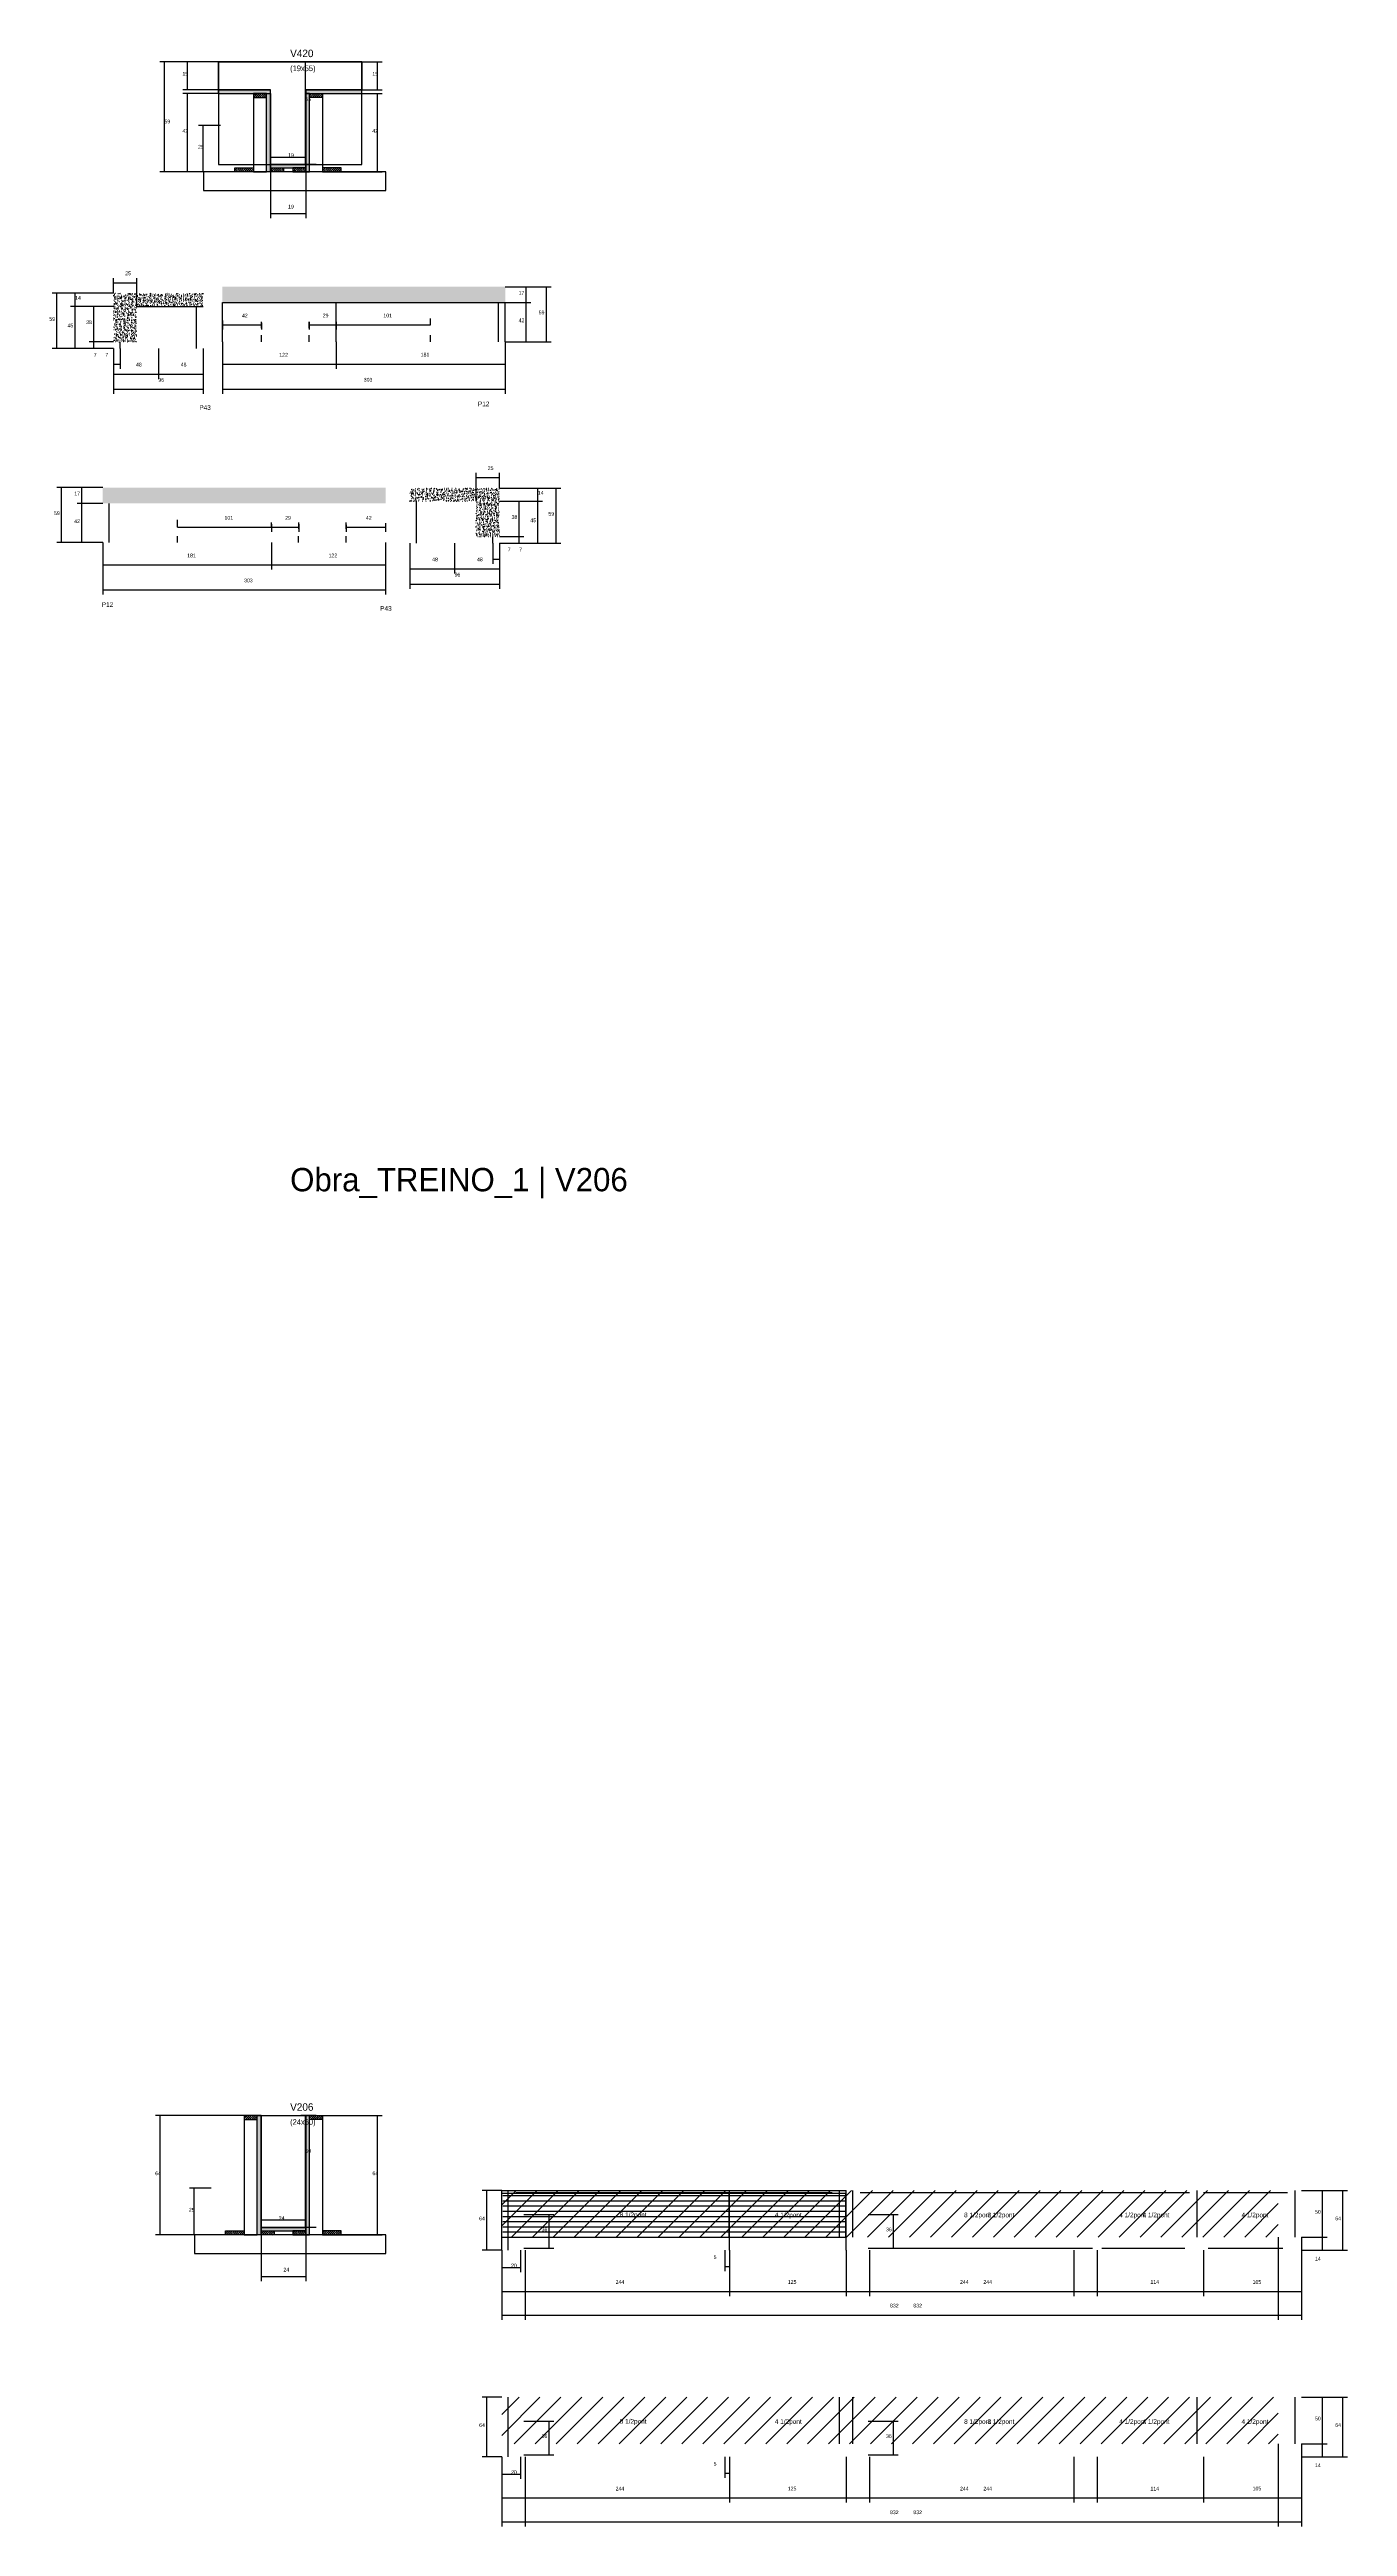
# Model space of a CAD drawing. Header units: metres. Extents: x -2848 to 22762, y -49062 to 1016.
# Drawn here: x 15742 to 17133, y -11440 to -8787 of the extents above; entities that cross this region are included whole.
import ezdxf

# ---------------------------------------------------------------- set-up
doc = ezdxf.new("R2010")
doc.units = ezdxf.units.M
for name, color, linetype in [('CONCRETO', 251, 'Continuous'), ('COTA', 4, 'Continuous'), ('Cota Seção (2x)', 4, 'Continuous'), ('Hachura', 253, 'Continuous'), ('LABEL_ID', 3, 'Continuous'), ('Madeira', 126, 'Continuous'), ('NOMENCLATURA', 7, 'Continuous'), ('Painéis', 200, 'Continuous'), ('REAPROVEITAMENTO', 251, 'Continuous'), ('SARR_2.2x7', 40, 'Continuous'), ('Texto Seção', 7, 'Continuous')]:
    doc.layers.add(name, color=color, linetype=linetype)

msp = doc.modelspace()

# ---------------------------------------------------------------- hatches: boundary and pattern name
at = {"layer": 'COTA'}
h = msp.add_hatch(dxfattribs=at)
h.set_pattern_fill('AR-CONC', scale=0.03)
h.paths.add_polyline_path([(15835.8, -9062), (15906.8, -9062), (15906.8, -9062), (15906.8, -9048), (15906.8, -9048), (15810.8, -9048), (15810.8, -9048), (15810.8, -9100), (15810.8, -9100), (15835.8, -9100), (15835.8, -9100), (15835.8, -9062)])
h = msp.add_hatch(dxfattribs=at)
h.set_pattern_fill('AR-CONC', scale=0.03)
h.paths.add_polyline_path([(16230.4, -9058), (16230.4, -9041), (16230.4, -9041), (15927.4, -9041), (15927.4, -9041), (15927.4, -9058), (15927.4, -9058), (16230.4, -9058)])
h = msp.add_hatch(dxfattribs=at)
h.set_pattern_fill('AR-CONC', scale=0.03)
h.paths.add_polyline_path([(15799.2, -9273.1), (15799.2, -9256.1), (15799.2, -9256.1), (16102.2, -9256.1), (16102.2, -9256.1), (16102.2, -9273.1), (16102.2, -9273.1), (15799.2, -9273.1)])
h = msp.add_hatch(dxfattribs=at)
h.set_pattern_fill('AR-CONC', scale=0.03)
h.paths.add_polyline_path([(16199.2, -9270.7), (16128.2, -9270.7), (16128.2, -9270.7), (16128.2, -9256.7), (16128.2, -9256.7), (16224.2, -9256.7), (16224.2, -9256.7), (16224.2, -9308.7), (16224.2, -9308.7), (16199.2, -9308.7), (16199.2, -9308.7), (16199.2, -9270.7)])
at = {"layer": 'Hachura'}
h = msp.add_hatch(color=8, dxfattribs=at)
h.dxf.hatch_style = 1
h.paths.add_polyline_path([(15978.8, -8834), (15978.8, -8830), (15978.8, -8830), (15923.2, -8830), (15923.2, -8830), (15923.2, -8834), (15923.2, -8834), (15978.8, -8834)])
h = msp.add_hatch(dxfattribs=at)
h.set_pattern_fill('ANSI31', scale=0.5)
h.paths.add_polyline_path([(15974.8, -8838.4), (15974.8, -8834), (15974.8, -8834), (15960.8, -8834), (15960.8, -8834), (15960.8, -8838.4), (15960.8, -8838.4), (15974.8, -8838.4)])
h = msp.add_hatch(color=8, dxfattribs=at)
h.dxf.hatch_style = 1
h.paths.add_polyline_path([(15974.8, -8834), (15978.8, -8834), (15978.8, -8834), (15978.8, -8918), (15978.8, -8918), (15974.8, -8918), (15974.8, -8918), (15974.8, -8834)])
h = msp.add_hatch(color=8, dxfattribs=at)
h.dxf.hatch_style = 1
h.paths.add_polyline_path([(16076.8, -8834), (16076.8, -8830), (16076.8, -8830), (16016.8, -8830), (16016.8, -8830), (16016.8, -8834), (16016.8, -8834), (16076.8, -8834)])
h = msp.add_hatch(color=8, dxfattribs=at)
h.dxf.hatch_style = 1
h.paths.add_polyline_path([(16020.8, -8834), (16016.8, -8834), (16016.8, -8834), (16016.8, -8918), (16016.8, -8918), (16020.8, -8918), (16020.8, -8918), (16020.8, -8834)])
h = msp.add_hatch(dxfattribs=at)
h.set_pattern_fill('ANSI31', scale=0.5)
h.paths.add_polyline_path([(16020.8, -8838.4), (16020.8, -8834), (16020.8, -8834), (16034.8, -8834), (16034.8, -8834), (16034.8, -8838.4), (16034.8, -8838.4), (16020.8, -8838.4)])
h = msp.add_hatch(dxfattribs=at)
h.set_pattern_fill('ANSI31', scale=0.5)
h.paths.add_polyline_path([(15940.8, -8918), (15940.8, -8913.6), (15940.8, -8913.6), (15960.8, -8913.6), (15960.8, -8913.6), (15960.8, -8918), (15960.8, -8918), (15940.8, -8918)])
h = msp.add_hatch(color=8, dxfattribs=at)
h.dxf.hatch_style = 1
h.paths.add_polyline_path([(16016.8, -8913.6), (16016.8, -8910), (16016.8, -8910), (15978.8, -8910), (15978.8, -8910), (15978.8, -8913.6), (15978.8, -8913.6), (16016.8, -8913.6)])
h = msp.add_hatch(dxfattribs=at)
h.set_pattern_fill('ANSI31', scale=0.5)
h.paths.add_polyline_path([(15978.8, -8918), (15978.8, -8913.6), (15978.8, -8913.6), (15992.8, -8913.6), (15992.8, -8913.6), (15992.8, -8918), (15992.8, -8918), (15978.8, -8918)])
h = msp.add_hatch(dxfattribs=at)
h.set_pattern_fill('ANSI31', scale=0.5)
h.paths.add_polyline_path([(16016.8, -8918), (16016.8, -8913.6), (16016.8, -8913.6), (16002.8, -8913.6), (16002.8, -8913.6), (16002.8, -8918), (16002.8, -8918), (16016.8, -8918)])
h = msp.add_hatch(dxfattribs=at)
h.set_pattern_fill('ANSI31', scale=0.5)
h.paths.add_polyline_path([(16054.8, -8918), (16054.8, -8913.6), (16054.8, -8913.6), (16034.8, -8913.6), (16034.8, -8913.6), (16034.8, -8918), (16034.8, -8918), (16054.8, -8918)])
h = msp.add_hatch(dxfattribs=at)
h.set_pattern_fill('ANSI31', scale=0.5)
h.paths.add_polyline_path([(15964.8, -11004.4), (15964.8, -11000), (15964.8, -11000), (15950.8, -11000), (15950.8, -11000), (15950.8, -11004.4), (15950.8, -11004.4), (15964.8, -11004.4)])
h = msp.add_hatch(color=8, dxfattribs=at)
h.dxf.hatch_style = 1
h.paths.add_polyline_path([(15964.8, -11000), (15968.8, -11000), (15968.8, -11000), (15968.8, -11128), (15968.8, -11128), (15964.8, -11128), (15964.8, -11128), (15964.8, -11000)])
h = msp.add_hatch(color=8, dxfattribs=at)
h.dxf.hatch_style = 1
h.paths.add_polyline_path([(16020.8, -11000), (16016.8, -11000), (16016.8, -11000), (16016.8, -11128), (16016.8, -11128), (16020.8, -11128), (16020.8, -11128), (16020.8, -11000)])
h = msp.add_hatch(dxfattribs=at)
h.set_pattern_fill('ANSI31', scale=0.5)
h.paths.add_polyline_path([(16020.8, -11004.4), (16020.8, -11000), (16020.8, -11000), (16034.8, -11000), (16034.8, -11000), (16034.8, -11004.4), (16034.8, -11004.4), (16020.8, -11004.4)])
h = msp.add_hatch(dxfattribs=at)
h.set_pattern_fill('ANSI31', scale=0.5)
h.paths.add_polyline_path([(15930.8, -11128), (15930.8, -11123.6), (15930.8, -11123.6), (15950.8, -11123.6), (15950.8, -11123.6), (15950.8, -11128), (15950.8, -11128), (15930.8, -11128)])
h = msp.add_hatch(color=8, dxfattribs=at)
h.dxf.hatch_style = 1
h.paths.add_polyline_path([(16016.8, -11123.6), (16016.8, -11120), (16016.8, -11120), (15968.8, -11120), (15968.8, -11120), (15968.8, -11123.6), (15968.8, -11123.6), (16016.8, -11123.6)])
h = msp.add_hatch(dxfattribs=at)
h.set_pattern_fill('ANSI31', scale=0.5)
h.paths.add_polyline_path([(15968.8, -11128), (15968.8, -11123.6), (15968.8, -11123.6), (15982.8, -11123.6), (15982.8, -11123.6), (15982.8, -11128), (15982.8, -11128), (15968.8, -11128)])
h = msp.add_hatch(dxfattribs=at)
h.set_pattern_fill('ANSI31', scale=0.5)
h.paths.add_polyline_path([(16016.8, -11128), (16016.8, -11123.6), (16016.8, -11123.6), (16002.8, -11123.6), (16002.8, -11123.6), (16002.8, -11128), (16002.8, -11128), (16016.8, -11128)])
h = msp.add_hatch(dxfattribs=at)
h.set_pattern_fill('ANSI31', scale=0.5)
h.paths.add_polyline_path([(16054.8, -11128), (16054.8, -11123.6), (16054.8, -11123.6), (16034.8, -11123.6), (16034.8, -11123.6), (16034.8, -11128), (16034.8, -11128), (16054.8, -11128)])
at = {"layer": 'REAPROVEITAMENTO'}
h = msp.add_hatch(dxfattribs=at)
h.set_pattern_fill('ANSI31', scale=5)
h.paths.add_polyline_path([(17058.7, -11130.3), (17058.7, -11080.3), (17058.7, -11080.3), (16226.7, -11080.3), (16226.7, -11080.3), (16226.7, -11130.3), (16226.7, -11130.3), (17058.7, -11130.3)])
h = msp.add_hatch(dxfattribs=at)
h.set_pattern_fill('ANSI31', scale=5)
h.paths.add_polyline_path([(17058.7, -11351.7), (17058.7, -11301.7), (17058.7, -11301.7), (16226.7, -11301.7), (16226.7, -11301.7), (16226.7, -11351.7), (16226.7, -11351.7), (17058.7, -11351.7)])

# ---------------------------------------------------------------- linework, layer by layer
at = {"layer": 'CONCRETO'}
for points in [[(15923.2, -8830), (15923.2, -8800), (16076.8, -8800), (16076.8, -8830), (16016.8, -8830), (16016.8, -8910), (15978.8, -8910), (15978.8, -8830)], [(15923.2, -8910), (16076.8, -8910), (16076.8, -8800), (15923.2, -8800)], [(15968.8, -11024), (15968.8, -11000), (16016.8, -11000), (16016.8, -11004.2), (16016.8, -11004.2), (16016.8, -11120), (15968.8, -11120), (15968.8, -11024)]]:
    msp.add_lwpolyline(points, close=True, dxfattribs=at)
at = {"layer": 'COTA'}
for p, q in [((15923.2, -8800), (15860.3, -8800)), ((15865.3, -8918), (15865.3, -8800)), ((15923.2, -8800), (15885.1, -8800)), ((15890.1, -8830), (15890.1, -8800)), ((16076.8, -8800), (16098.6, -8800)), ((16093.6, -8830), (16093.6, -8800)), ((15923.2, -8830), (15885.1, -8830)), ((15923.2, -8834), (15885.1, -8834)), ((15890.1, -8918), (15890.1, -8834)), ((16076.8, -8830), (16098.6, -8830)), ((16076.8, -8834), (16098.6, -8834)), ((16093.6, -8918), (16093.6, -8834)), ((15925.5, -8868.1), (15901.9, -8868.1)), ((15906.9, -8918), (15906.9, -8868.1)), ((15945.2, -8918), (15860.3, -8918)), ((15945.2, -8918), (15885.1, -8918)), ((15925.5, -8918), (15901.9, -8918)), ((15978.8, -8918), (15978.8, -8967.7)), ((16016.8, -8918), (16016.8, -8967.7)), ((16050.4, -8918), (16098.6, -8918)), ((15978.8, -8962.7), (16016.8, -8962.7)), ((16230.4, -9041), (16257.8, -9041)), ((16230.4, -9041), (16279.5, -9041)), ((16252.8, -9058), (16252.8, -9041)), ((16274.5, -9100), (16274.5, -9041)), ((16230.4, -9058), (16257.8, -9058)), ((16230.4, -9058), (16257.8, -9058)), ((16252.8, -9100), (16252.8, -9058)), ((15927.4, -9100), (15927.4, -9128.8)), ((15927.4, -9100), (15927.4, -9155.8)), ((16049.4, -9100), (16049.4, -9128.8)), ((16049.4, -9100), (16049.4, -9128.8)), ((16230.4, -9100), (16230.4, -9128.8)), ((16230.4, -9100), (16230.4, -9155.8)), ((16230.4, -9100), (16257.8, -9100)), ((16230.4, -9100), (16279.5, -9100)), ((15810.8, -9107), (15810.8, -9155.8)), ((15810.8, -9107), (15810.8, -9129)), ((15810.8, -9124), (15817.8, -9124)), ((15817.8, -9107), (15817.8, -9129)), ((15906.8, -9107), (15906.8, -9155.8)), ((15927.4, -9123.8), (16049.4, -9123.8)), ((16049.4, -9123.8), (16230.4, -9123.8)), ((15810.8, -9150.8), (15906.8, -9150.8)), ((15927.4, -9150.8), (16230.4, -9150.8)), ((15799.2, -9256.1), (15750.1, -9256.1)), ((15755.1, -9315.1), (15755.1, -9256.1)), ((15799.2, -9256.1), (15771.7, -9256.1)), ((15776.7, -9273.1), (15776.7, -9256.1)), ((15799.2, -9273.1), (15771.7, -9273.1)), ((15799.2, -9273.1), (15771.7, -9273.1)), ((15776.7, -9315.1), (15776.7, -9273.1)), ((15799.2, -9315.1), (15750.1, -9315.1)), ((15799.2, -9315.1), (15771.7, -9315.1)), ((15799.2, -9315.1), (15799.2, -9343.9)), ((15799.2, -9315.1), (15799.2, -9370.8)), ((15799.2, -9338.9), (15980.2, -9338.9)), ((15980.2, -9315.1), (15980.2, -9343.9)), ((15980.2, -9315.1), (15980.2, -9343.9)), ((15980.2, -9338.9), (16102.2, -9338.9)), ((16102.2, -9315.1), (16102.2, -9343.9)), ((16102.2, -9315.1), (16102.2, -9370.8)), ((16128.2, -9315.7), (16128.2, -9364.5)), ((16217.2, -9315.7), (16217.2, -9337.7)), ((16217.2, -9332.7), (16224.2, -9332.7)), ((16224.2, -9315.7), (16224.2, -9364.5)), ((16224.2, -9315.7), (16224.2, -9337.7)), ((15799.2, -9365.8), (16102.2, -9365.8)), ((16128.2, -9359.5), (16224.2, -9359.5)), ((15968.8, -11000), (15855.9, -11000)), ((15860.9, -11128), (15860.9, -11000)), ((16016.8, -11000), (16098.7, -11000)), ((16093.7, -11128), (16093.7, -11000)), ((15915.5, -11078), (15892, -11078)), ((15897, -11128), (15897, -11078)), ((17083.7, -11080.3), (17111.1, -11080.3)), ((17083.7, -11080.3), (17132.8, -11080.3)), ((17106.1, -11130.3), (17106.1, -11080.3)), ((17127.8, -11144.3), (17127.8, -11080.3)), ((15935.2, -11128), (15855.9, -11128)), ((15915.5, -11128), (15892, -11128)), ((15968.8, -11128), (15968.8, -11177.7)), ((16016.8, -11128), (16016.8, -11177.7)), ((16050.4, -11128), (16098.7, -11128)), ((16470.7, -11144.3), (16470.7, -11193.5)), ((16470.7, -11144.3), (16470.7, -11193.5)), ((16595.7, -11144.3), (16595.7, -11193.5)), ((16595.7, -11144.3), (16595.7, -11193.5)), ((16620.7, -11144.3), (16620.7, -11193.5)), ((16839.7, -11144.3), (16839.7, -11193.5)), ((16864.7, -11144.3), (16864.7, -11193.5)), ((16864.7, -11144.3), (16864.7, -11193.5)), ((16978.7, -11144.3), (16978.7, -11193.5)), ((17083.7, -11130.3), (17111.1, -11130.3)), ((17083.7, -11144.3), (17132.8, -11144.3)), ((16226.7, -11162), (16226.7, -11193.5)), ((15968.8, -11172.7), (16016.8, -11172.7)), ((16226.7, -11188.5), (16470.7, -11188.5)), ((16470.7, -11188.5), (16595.7, -11188.5)), ((16595.7, -11188.5), (16839.7, -11188.5)), ((16620.7, -11188.5), (16864.7, -11188.5)), ((16864.7, -11188.5), (16978.7, -11188.5)), ((17083.7, -11301.7), (17111.1, -11301.7)), ((17083.7, -11301.7), (17132.8, -11301.7)), ((17106.1, -11351.7), (17106.1, -11301.7)), ((17127.8, -11365.7), (17127.8, -11301.7)), ((17083.7, -11351.7), (17111.1, -11351.7)), ((16470.7, -11365.7), (16470.7, -11414.8)), ((16470.7, -11365.7), (16470.7, -11414.8)), ((16595.7, -11365.7), (16595.7, -11414.8)), ((16595.7, -11365.7), (16595.7, -11414.8)), ((16620.7, -11365.7), (16620.7, -11414.8)), ((16839.7, -11365.7), (16839.7, -11414.8)), ((16864.7, -11365.7), (16864.7, -11414.8)), ((16864.7, -11365.7), (16864.7, -11414.8)), ((16978.7, -11365.7), (16978.7, -11414.8)), ((17083.7, -11365.7), (17132.8, -11365.7)), ((16226.7, -11383.3), (16226.7, -11414.8)), ((16226.7, -11409.8), (16470.7, -11409.8)), ((16470.7, -11409.8), (16595.7, -11409.8)), ((16595.7, -11409.8), (16839.7, -11409.8)), ((16620.7, -11409.8), (16864.7, -11409.8)), ((16864.7, -11409.8), (16978.7, -11409.8))]:
    msp.add_line(p, q, dxfattribs=at)
at = {"layer": 'Cota Seção (2x)'}
for p, q in [((16027.8, -8800), (16011.3, -8800)), ((16016.3, -8910), (16016.3, -8800)), ((15978.8, -8918), (15978.8, -8897)), ((15978.8, -8902), (16016.8, -8902)), ((16027.8, -8910), (16011.3, -8910)), ((16016.8, -8918), (16016.8, -8897)), ((15810.8, -9048), (15745.2, -9048)), ((15750.2, -9107), (15750.2, -9048)), ((15810.8, -9048), (15764.6, -9048)), ((15769.6, -9062), (15769.6, -9048)), ((15810.8, -9048), (15810.8, -9031.8)), ((15810.8, -9036.8), (15835.8, -9036.8)), ((15835.8, -9062), (15835.8, -9031.8)), ((15810.8, -9062), (15764.6, -9062)), ((15810.8, -9062), (15764.6, -9062)), ((15769.6, -9107), (15769.6, -9062)), ((15810.8, -9062), (15784.6, -9062)), ((15789.6, -9100), (15789.6, -9062)), ((15810.8, -9100), (15784.6, -9100)), ((15810.8, -9100), (15784.6, -9100)), ((15789.6, -9107), (15789.6, -9100)), ((15927.4, -9077.3), (15927.4, -9086.9)), ((15927.4, -9081.9), (15969.4, -9081.9)), ((15969.4, -9079.5), (15969.4, -9086.9)), ((16020.4, -9078.4), (16020.4, -9086.9)), ((16020.4, -9081.9), (16049.4, -9081.9)), ((16049.4, -9081.9), (16049.4, -9076.9)), ((16049.4, -9078.4), (16049.4, -9086.9)), ((16049.4, -9081.9), (16150.4, -9081.9)), ((16150.4, -9081.9), (16150.4, -9076.9)), ((15810.8, -9107), (15745.2, -9107)), ((15810.8, -9107), (15764.6, -9107)), ((15810.8, -9107), (15784.6, -9107)), ((15810.8, -9107), (15810.8, -9139.5)), ((15858.8, -9107), (15858.8, -9139.5)), ((15858.8, -9107), (15858.8, -9139.5)), ((15906.8, -9107), (15906.8, -9139.5)), ((15810.8, -9134.5), (15858.8, -9134.5)), ((15858.8, -9134.5), (15906.8, -9134.5)), ((16199.2, -9270.7), (16199.2, -9240.5)), ((16199.2, -9245.5), (16224.2, -9245.5)), ((16224.2, -9256.7), (16224.2, -9240.5)), ((16224.2, -9256.7), (16270.4, -9256.7)), ((16224.2, -9256.7), (16289.9, -9256.7)), ((16265.4, -9270.7), (16265.4, -9256.7)), ((16284.9, -9315.7), (16284.9, -9256.7)), ((16224.2, -9270.7), (16270.4, -9270.7)), ((16224.2, -9270.7), (16270.4, -9270.7)), ((16224.2, -9270.7), (16250.4, -9270.7)), ((16245.4, -9308.7), (16245.4, -9270.7)), ((16265.4, -9315.7), (16265.4, -9270.7)), ((15879.2, -9298.7), (15879.2, -9293.7)), ((15879.2, -9298.7), (15980.2, -9298.7)), ((15980.2, -9298.7), (15980.2, -9293.7)), ((15980.2, -9295.2), (15980.2, -9303.7)), ((15980.2, -9298.7), (16009.2, -9298.7)), ((16009.2, -9295.2), (16009.2, -9303.7)), ((16060.2, -9296.1), (16060.2, -9303.7)), ((16060.2, -9298.7), (16102.2, -9298.7)), ((16102.2, -9294.1), (16102.2, -9303.7)), ((16224.2, -9308.7), (16250.4, -9308.7)), ((16224.2, -9308.7), (16250.4, -9308.7)), ((16245.4, -9315.7), (16245.4, -9308.7)), ((16128.2, -9315.7), (16128.2, -9348.2)), ((16176.2, -9315.7), (16176.2, -9348.2)), ((16176.2, -9315.7), (16176.2, -9348.2)), ((16224.2, -9315.7), (16270.4, -9315.7)), ((16224.2, -9315.7), (16289.9, -9315.7)), ((16224.2, -9315.7), (16224.2, -9348.2)), ((16224.2, -9315.7), (16250.4, -9315.7)), ((16128.2, -9343.2), (16176.2, -9343.2)), ((16176.2, -9343.2), (16224.2, -9343.2)), ((16027.8, -11000), (16011.3, -11000)), ((16016.3, -11120), (16016.3, -11000)), ((16226.7, -11080.3), (16205.6, -11080.3)), ((16210.6, -11144.3), (16210.6, -11080.3)), ((15968.8, -11128), (15968.8, -11107)), ((15968.8, -11112), (16016.8, -11112)), ((16016.8, -11128), (16016.8, -11107)), ((16250.2, -11106.1), (16282.6, -11106.1)), ((16277.6, -11142.1), (16277.6, -11106.1)), ((16619.2, -11106.1), (16651.6, -11106.1)), ((16646.6, -11142.1), (16646.6, -11106.1)), ((16027.8, -11120), (16011.3, -11120)), ((16226.7, -11144.3), (16205.6, -11144.3)), ((16226.7, -11144.3), (16226.7, -11219)), ((16226.7, -11144.3), (16226.7, -11167.8)), ((16246.7, -11144.3), (16246.7, -11167.8)), ((16250.2, -11142.1), (16282.6, -11142.1)), ((16251.7, -11144.3), (16251.7, -11219)), ((16465.7, -11144.3), (16465.7, -11166.9)), ((16470.7, -11144.3), (16470.7, -11166.9)), ((16619.2, -11142.1), (16651.6, -11142.1)), ((16978.7, -11144.3), (16978.7, -11193.5)), ((17058.7, -11130.3), (17058.7, -11219)), ((17083.7, -11130.3), (17083.7, -11219)), ((17083.7, -11130.3), (17111.1, -11130.3)), ((17083.7, -11144.3), (17111.1, -11144.3)), ((17083.7, -11144.3), (17083.7, -11193.5)), ((17106.1, -11144.3), (17106.1, -11130.3)), ((16226.7, -11162.8), (16246.7, -11162.8)), ((16465.7, -11161.9), (16470.7, -11161.9)), ((16978.7, -11188.5), (17083.7, -11188.5)), ((16226.7, -11214), (17058.7, -11214)), ((16251.7, -11214), (17083.7, -11214)), ((16226.7, -11301.7), (16205.6, -11301.7)), ((16210.6, -11365.7), (16210.6, -11301.7)), ((16250.2, -11327.5), (16282.6, -11327.5)), ((16277.6, -11363.5), (16277.6, -11327.5)), ((16619.2, -11327.5), (16651.6, -11327.5)), ((16646.6, -11363.5), (16646.6, -11327.5)), ((17058.7, -11351.7), (17058.7, -11440.3)), ((17083.7, -11351.7), (17083.7, -11440.3)), ((17083.7, -11351.7), (17111.1, -11351.7)), ((17106.1, -11365.7), (17106.1, -11351.7)), ((16226.7, -11365.7), (16205.6, -11365.7)), ((16226.7, -11365.7), (16226.7, -11440.3)), ((16226.7, -11365.7), (16226.7, -11389.2)), ((16246.7, -11365.7), (16246.7, -11389.2)), ((16250.2, -11363.5), (16282.6, -11363.5)), ((16251.7, -11365.7), (16251.7, -11440.3)), ((16465.7, -11365.7), (16465.7, -11388.2)), ((16470.7, -11365.7), (16470.7, -11388.2)), ((16619.2, -11363.5), (16651.6, -11363.5)), ((16978.7, -11365.7), (16978.7, -11414.8)), ((17083.7, -11365.7), (17111.1, -11365.7)), ((17083.7, -11365.7), (17083.7, -11414.8)), ((16226.7, -11384.2), (16246.7, -11384.2)), ((16465.7, -11383.2), (16470.7, -11383.2)), ((16226.7, -11435.3), (17058.7, -11435.3)), ((16251.7, -11435.3), (17083.7, -11435.3)), ((16978.7, -11409.8), (17083.7, -11409.8))]:
    msp.add_line(p, q, dxfattribs=at)
at = {"layer": 'Madeira'}
for points in [[(15974.8, -8838.4), (15974.8, -8834), (15960.8, -8834), (15960.8, -8838.4)], [(15974.8, -8834), (15960.8, -8834), (15960.8, -8918), (15974.8, -8918)], [(16020.8, -8838.4), (16020.8, -8834), (16034.8, -8834), (16034.8, -8838.4)], [(16020.8, -8834), (16034.8, -8834), (16034.8, -8918), (16020.8, -8918)], [(15940.8, -8918), (15940.8, -8913.6), (15960.8, -8913.6), (15960.8, -8918)], [(15978.8, -8918), (15978.8, -8913.6), (15992.8, -8913.6), (15992.8, -8918)], [(16016.8, -8918), (16016.8, -8913.6), (16002.8, -8913.6), (16002.8, -8918)], [(16054.8, -8918), (16054.8, -8913.6), (16034.8, -8913.6), (16034.8, -8918)], [(15907.3, -8938), (16102.5, -8938), (16102.5, -8918), (15907.3, -8918)], [(15964.8, -11004.4), (15964.8, -11000), (15950.8, -11000), (15950.8, -11004.4)], [(15964.8, -11000), (15950.8, -11000), (15950.8, -11128), (15964.8, -11128)], [(16020.8, -11004.4), (16020.8, -11000), (16034.8, -11000), (16034.8, -11004.4)], [(16020.8, -11000), (16034.8, -11000), (16034.8, -11128), (16020.8, -11128)], [(15897.4, -11148), (16102.6, -11148), (16102.6, -11128), (15897.4, -11128)], [(15930.8, -11128), (15930.8, -11123.6), (15950.8, -11123.6), (15950.8, -11128)], [(15968.8, -11128), (15968.8, -11123.6), (15982.8, -11123.6), (15982.8, -11128)], [(16016.8, -11128), (16016.8, -11123.6), (16002.8, -11123.6), (16002.8, -11128)], [(16054.8, -11128), (16054.8, -11123.6), (16034.8, -11123.6), (16034.8, -11128)]]:
    msp.add_lwpolyline(points, close=True, dxfattribs=at)
at = {"layer": 'Painéis'}
for p, q in [((15923.2, -8830), (15978.8, -8830)), ((15923.2, -8834), (15923.2, -8830)), ((15978.8, -8834), (15978.8, -8830)), ((15978.8, -8918), (15978.8, -8834)), ((16016.8, -8830), (16076.8, -8830)), ((16016.8, -8834), (16016.8, -8830)), ((16016.8, -8918), (16016.8, -8834)), ((16076.8, -8834), (16076.8, -8830)), ((15978.8, -8910), (16016.8, -8910)), ((15978.8, -8913.6), (15978.8, -8910)), ((16016.8, -8913.6), (16016.8, -8910)), ((15835.8, -9062), (15906.8, -9062)), ((15927.4, -9058), (16230.4, -9058)), ((15927.4, -9100), (15927.4, -9058)), ((16049.4, -9100), (16049.4, -9058)), ((16230.4, -9100), (16230.4, -9058)), ((16226.7, -11080.3), (16595.7, -11080.3)), ((16226.7, -11130.3), (16226.7, -11080.3)), ((16226.7, -11083.3), (16470.5, -11083.3)), ((16226.7, -11130.3), (16226.7, -11083.3)), ((16470.5, -11130.3), (16470.5, -11083.3)), ((16470.5, -11083.3), (16595.5, -11083.3)), ((16470.5, -11130.3), (16470.5, -11083.3)), ((16470.7, -11130.3), (16470.7, -11080.3)), ((16595.5, -11130.3), (16595.5, -11083.3)), ((16595.7, -11130.3), (16595.7, -11080.3)), ((15968.8, -11120), (16016.8, -11120)), ((16226.7, -11130.3), (16595.7, -11130.3)), ((16226.7, -11144.3), (16226.7, -11130.3)), ((16226.7, -11130.3), (16470.5, -11130.3)), ((16470.5, -11130.3), (16595.5, -11130.3)), ((16470.7, -11144.3), (16470.7, -11130.3)), ((16595.7, -11144.3), (16595.7, -11130.3))]:
    msp.add_line(p, q, dxfattribs=at)
for points in [[(15978.8, -8834), (15978.8, -8830), (15923.2, -8830), (15923.2, -8834)], [(15974.8, -8834), (15978.8, -8834), (15978.8, -8918), (15974.8, -8918)], [(16076.8, -8834), (16076.8, -8830), (16016.8, -8830), (16016.8, -8834)], [(16020.8, -8834), (16016.8, -8834), (16016.8, -8918), (16020.8, -8918)], [(16016.8, -8913.6), (16016.8, -8910), (15978.8, -8910), (15978.8, -8913.6)], [(15964.8, -11000), (15968.8, -11000), (15968.8, -11128), (15964.8, -11128)], [(15968.8, -11000), (15968.8, -11024), (15968.8, -11024), (15968.8, -11000)], [(16020.8, -11000), (16016.8, -11000), (16016.8, -11128), (16020.8, -11128)], [(16016.8, -11123.6), (16016.8, -11120), (15968.8, -11120), (15968.8, -11123.6)]]:
    msp.add_lwpolyline(points, close=True, dxfattribs=at)
at = {"layer": 'SARR_2.2x7'}
for p, q in [((15899.8, -9107), (15899.8, -9062)), ((16223.4, -9100), (16223.4, -9058)), ((15817.8, -9107), (15817.8, -9100)), ((15969.4, -9085.4), (15969.4, -9078.4)), ((15969.4, -9100), (15969.4, -9093)), ((16020.4, -9085.4), (16020.4, -9078.4)), ((16020.4, -9100), (16020.4, -9093)), ((16150.4, -9081.9), (16150.4, -9074.9)), ((16150.4, -9100), (16150.4, -9093)), ((15806.2, -9315.1), (15806.2, -9273.1)), ((16135.2, -9315.7), (16135.2, -9270.7)), ((15879.2, -9297.6), (15879.2, -9290.6)), ((15879.2, -9315.1), (15879.2, -9308.1)), ((16009.1, -9315.1), (16009.1, -9308.1)), ((16009.2, -9300.5), (16009.2, -9293.5)), ((16060.2, -9300.5), (16060.2, -9293.5)), ((16060.2, -9315.1), (16060.2, -9308.1)), ((16217.2, -9315.7), (16217.2, -9308.7)), ((16227.7, -11085.9), (16469.5, -11085.9)), ((16233.7, -11130.3), (16233.7, -11080.3)), ((16241.7, -11082.5), (16470.7, -11082.5)), ((16470.7, -11082.5), (16580.7, -11082.5)), ((16471.5, -11085.9), (16594.5, -11085.9)), ((16588.7, -11130.3), (16588.7, -11080.3)), ((16602.7, -11130.3), (16602.7, -11080.3)), ((16610.7, -11082.5), (16839.7, -11082.5)), ((16635.7, -11082.5), (16864.7, -11082.5)), ((16864.7, -11082.5), (16963.7, -11082.5)), ((16971.7, -11130.3), (16971.7, -11080.3)), ((16978.7, -11082.5), (17068.7, -11082.5)), ((17076.7, -11130.3), (17076.7, -11080.3)), ((16227.7, -11091.4), (16469.5, -11091.4)), ((16227.7, -11097), (16469.5, -11097)), ((16227.7, -11102.5), (16469.5, -11102.5)), ((16227.7, -11108.1), (16469.5, -11108.1)), ((16227.7, -11113.6), (16469.5, -11113.6)), ((16471.5, -11091.4), (16594.5, -11091.4)), ((16471.5, -11097), (16594.5, -11097)), ((16471.5, -11102.5), (16594.5, -11102.5)), ((16471.5, -11108.1), (16594.5, -11108.1)), ((16471.5, -11113.6), (16594.5, -11113.6)), ((16227.7, -11119.2), (16469.5, -11119.2)), ((16227.7, -11124.7), (16469.5, -11124.7)), ((16233.7, -11144.3), (16233.7, -11130.3)), ((16471.5, -11119.2), (16594.5, -11119.2)), ((16471.5, -11124.7), (16594.5, -11124.7)), ((16640.7, -11142.1), (16859.7, -11142.1)), ((16869.7, -11142.1), (16958.7, -11142.1)), ((16983.7, -11142.1), (17063.7, -11142.1)), ((16233.7, -11351.7), (16233.7, -11301.7)), ((16588.7, -11351.7), (16588.7, -11301.7)), ((16602.7, -11351.7), (16602.7, -11301.7)), ((16971.7, -11351.7), (16971.7, -11301.7)), ((17076.7, -11351.7), (17076.7, -11301.7)), ((16233.7, -11365.7), (16233.7, -11351.7))]:
    msp.add_line(p, q, dxfattribs=at)

# ---------------------------------------------------------------- texts
at = {"layer": 'COTA'}
for s, p in [('15', (15884.6, -8815)), ('15', (16088.1, -8815)), ('59', (15865.3, -8866)), ('42', (15884.6, -8876)), ('25', (15901.4, -8893)), ('42', (16088.1, -8876)), ('19', (15997.8, -8957.2)), ('17', (16244.8, -9049.5)), ('59', (16266.3, -9070.5)), ('42', (16244.8, -9079)), ('7', (15802, -9115.9)), ('122', (15988.4, -9115.8)), ('181', (16139.9, -9115.7)), ('96', (15858.8, -9142.7)), ('303', (16078.9, -9142.6)), ('59', (15747, -9285.6)), ('17', (15768.7, -9264.6)), ('42', (15768.7, -9294.1)), ('181', (15889.7, -9330.8)), ('122', (16041.2, -9330.8)), ('7', (16233.1, -9324.6)), ('303', (15950.7, -9357.6)), ('96', (16176.2, -9351.4)), ('64', (15855.4, -11064)), ('64', (16088.2, -11064)), ('25', (15891.5, -11103)), ('50', (17098, -11105.3)), ('64', (17119.7, -11112.3)), ('24', (15992.8, -11167.2)), ('244', (16348.7, -11180.4)), ('125', (16533.2, -11180.4)), ('244', (16717.7, -11180.4)), ('244', (16742.7, -11180.4)), ('114', (16921.7, -11180.4)), ('50', (17098, -11326.7)), ('64', (17119.7, -11333.7)), ('244', (16348.7, -11401.8)), ('125', (16533.2, -11401.7)), ('244', (16717.7, -11401.8)), ('244', (16742.7, -11401.8)), ('114', (16921.7, -11401.8))]:
    msp.add_text(s, height=4, dxfattribs=at).set_placement(p)
at = {"layer": 'Cota Seção (2x)'}
for s, p in [('55', (16016.3, -8842)), ('19', (15997.8, -8902)), ('25', (15823.3, -9028.6)), ('59', (15742, -9077.5)), ('14', (15769.6, -9055)), ('42', (15948.4, -9073.8)), ('29', (16034.9, -9073.8)), ('101', (16099.9, -9073.8)), ('45', (15761.5, -9084.5)), ('38', (15781.4, -9081)), ('7', (15789.6, -9115.9)), ('48', (15834.8, -9126.4)), ('48', (15882.8, -9126.4)), ('25', (16211.7, -9237.3)), ('14', (16265.4, -9263.7)), ('101', (15929.7, -9290.6)), ('29', (15994.7, -9290.6)), ('42', (16081.2, -9290.6)), ('38', (16237.2, -9289.7)), ('59', (16276.7, -9286.2)), ('45', (16257.3, -9293.2)), ('48', (16152.2, -9335.1)), ('48', (16200.2, -9335.1)), ('7', (16245.4, -9324.6)), ('60', (16016.3, -11040)), ('24', (15987.8, -11112)), ('64', (16202.5, -11112.3)), ('36', (16269.4, -11124.1)), ('36', (16638.4, -11124.1)), ('20', (16236.7, -11162.8)), ('5', (16453.7, -11153.8)), ('14', (17098.1, -11155.4)), ('105', (17031.2, -11180.4)), ('832', (16642.7, -11205.7)), ('832', (16667.7, -11205.7)), ('64', (16202.5, -11333.7)), ('36', (16269.4, -11345.5)), ('36', (16638.4, -11345.5)), ('20', (16236.7, -11384.2)), ('5', (16453.7, -11375.1)), ('14', (17098.1, -11376.7)), ('105', (17031.2, -11401.7)), ('832', (16642.7, -11427.1)), ('832', (16667.7, -11427.1))]:
    msp.add_text(s, height=4, dxfattribs=at).set_placement(p)
at = {"layer": 'LABEL_ID'}
msp.add_text('Obra_TREINO_1 | V206', height=25, dxfattribs=at).set_placement((16000, -10010))
at = {"layer": 'NOMENCLATURA'}
for s, p in [('P43', (15902.7, -9173)), ('P12', (16201.2, -9169)), ('P12', (15798.2, -9384)), ('P43', (16096.5, -9388.1)), ('8 1/2pont', (16353.1, -11108.9)), ('4 1/2pont', (16519.3, -11109.1)), ('8 1/2pont', (16722.1, -11109.1)), ('8 1/2pont', (16747.1, -11109.1)), ('4 1/2pont', (16888.3, -11109.1)), ('4 1/2pont', (16913.3, -11109.1)), ('4 1/2pont', (17019.3, -11109.1)), ('8 1/2pont', (16353.1, -11330.2)), ('4 1/2pont', (16519.3, -11330.4)), ('8 1/2pont', (16722.1, -11330.4)), ('8 1/2pont', (16747.1, -11330.4)), ('4 1/2pont', (16888.3, -11330.4)), ('4 1/2pont', (16913.3, -11330.4)), ('4 1/2pont', (17019.3, -11330.4))]:
    msp.add_text(s, height=5, dxfattribs=at).set_placement(p)
at = {"layer": 'Texto Seção'}
for s, height, p in [('V420', 8, (16000, -8795)), ('(19x55)', 6, (16000, -8810)), ('V206', 8, (16000, -10995)), ('(24x60)', 6, (16000, -11010))]:
    msp.add_text(s, height=height, dxfattribs=at).set_placement(p)

doc.saveas('drawing.dxf')
